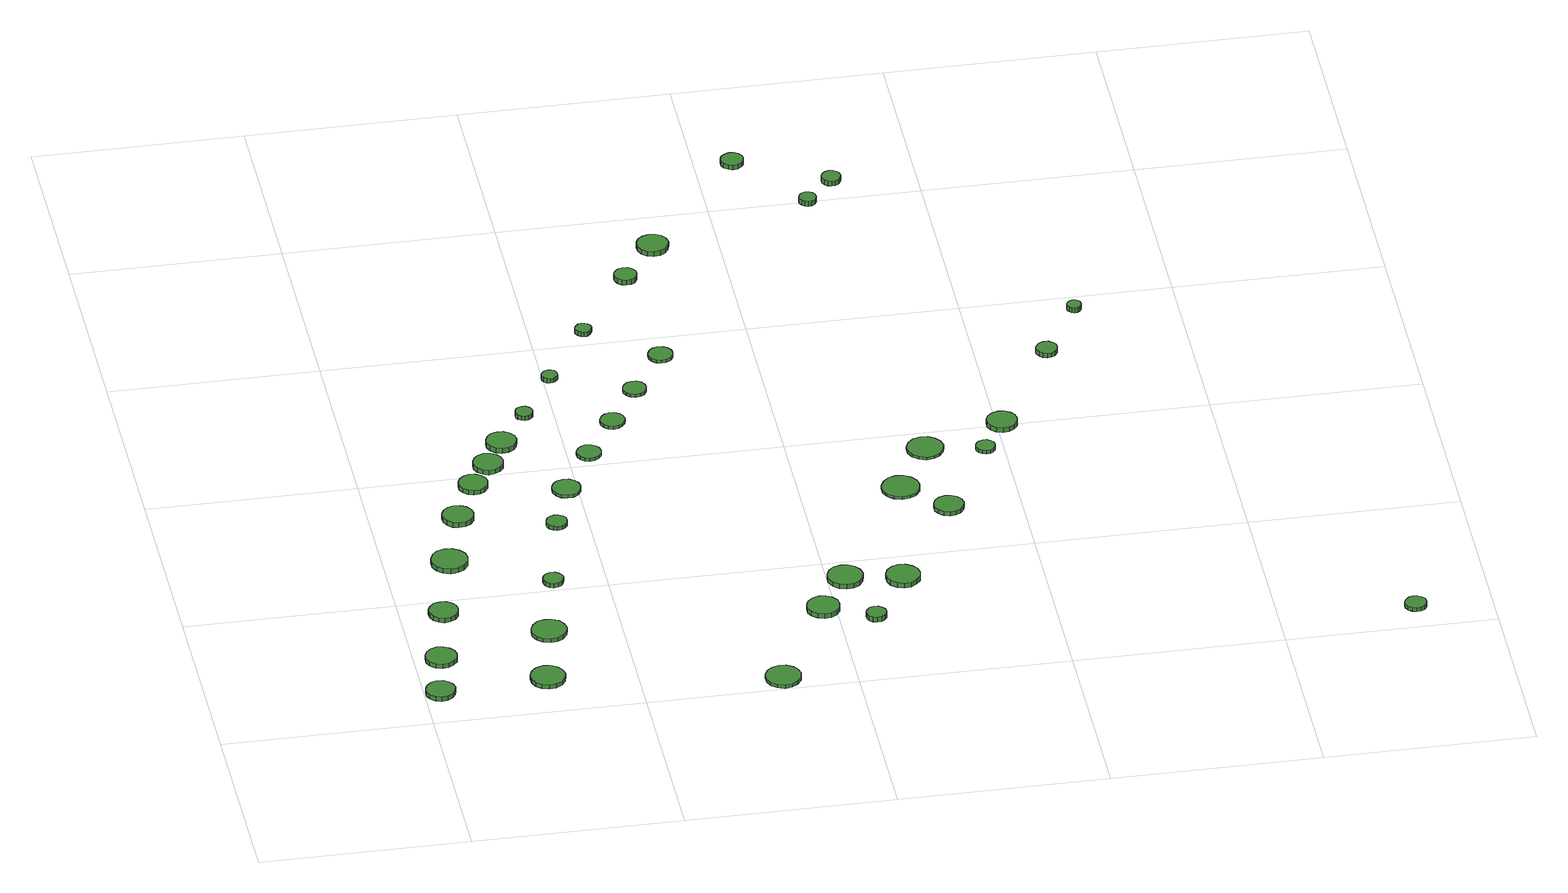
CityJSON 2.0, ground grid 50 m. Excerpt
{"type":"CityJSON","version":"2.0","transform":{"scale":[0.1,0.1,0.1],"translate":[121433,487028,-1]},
"CityObjects":{
"tree1":{"type":"SolitaryVegetationObject","attributes":{"function":"something"},"geometry":[{"type":"MultiSurface","lod":"1","boundaries":[[[0,1,2,3,4,5,6,7,8,9,10,11,12,13,14]],[[15,16,17,18,19,20,21,22,23,24,25,26,27,28,29]],[[0,29,28,1]],[[1,28,27,2]],[[2,27,26,3]],[[3,26,25,4]],[[4,25,24,5]],[[5,24,23,6]],[[6,23,22,7]],[[7,22,21,8]],[[8,21,20,9]],[[9,20,19,10]],[[10,19,18,11]],[[11,18,17,12]],[[12,17,16,13]],[[13,16,15,14]],[[14,15,29,0]]]}]},
"tree2":{"type":"SolitaryVegetationObject","attributes":{"function":"something"},"geometry":[{"type":"MultiSurface","lod":"1","boundaries":[[[30,31,32,33,34,35,36,37,38,39,40,41,42,43,44]],[[45,46,47,48,49,50,51,52,53,54,55,56,57,58,59]],[[30,59,58,31]],[[31,58,57,32]],[[32,57,56,33]],[[33,56,55,34]],[[34,55,54,35]],[[35,54,53,36]],[[36,53,52,37]],[[37,52,51,38]],[[38,51,50,39]],[[39,50,49,40]],[[40,49,48,41]],[[41,48,47,42]],[[42,47,46,43]],[[43,46,45,44]],[[44,45,59,30]]]}]},
"tree3":{"type":"SolitaryVegetationObject","attributes":{"function":"something"},"geometry":[{"type":"MultiSurface","lod":"1","boundaries":[[[60,61,62,63,64,65,66,67,68,69,70,71,72,73,74]],[[75,76,77,78,79,80,81,82,83,84,85,86,87,88,89]],[[60,89,88,61]],[[61,88,87,62]],[[62,87,86,63]],[[63,86,85,64]],[[64,85,84,65]],[[65,84,83,66]],[[66,83,82,67]],[[67,82,81,68]],[[68,81,80,69]],[[69,80,79,70]],[[70,79,78,71]],[[71,78,77,72]],[[72,77,76,73]],[[73,76,75,74]],[[74,75,89,60]]]}]},
"tree4":{"type":"SolitaryVegetationObject","attributes":{"function":"something"},"geometry":[{"type":"MultiSurface","lod":"1","boundaries":[[[90,91,92,93,94,95,96,97,98,99,100,101,102,103,104]],[[105,106,107,108,109,110,111,112,113,114,115,116,117,118,119]],[[90,119,118,91]],[[91,118,117,92]],[[92,117,116,93]],[[93,116,115,94]],[[94,115,114,95]],[[95,114,113,96]],[[96,113,112,97]],[[97,112,111,98]],[[98,111,110,99]],[[99,110,109,100]],[[100,109,108,101]],[[101,108,107,102]],[[102,107,106,103]],[[103,106,105,104]],[[104,105,119,90]]]}]},
"tree5":{"type":"SolitaryVegetationObject","attributes":{"function":"something"},"geometry":[{"type":"MultiSurface","lod":"1","boundaries":[[[120,121,122,123,124,125,126,127,128,129,130,131,132,133,134]],[[135,136,137,138,139,140,141,142,143,144,145,146,147,148,149]],[[120,149,148,121]],[[121,148,147,122]],[[122,147,146,123]],[[123,146,145,124]],[[124,145,144,125]],[[125,144,143,126]],[[126,143,142,127]],[[127,142,141,128]],[[128,141,140,129]],[[129,140,139,130]],[[130,139,138,131]],[[131,138,137,132]],[[132,137,136,133]],[[133,136,135,134]],[[134,135,149,120]]]}]},
"tree6":{"type":"SolitaryVegetationObject","attributes":{"function":"something"},"geometry":[{"type":"MultiSurface","lod":"1","boundaries":[[[150,151,152,153,154,155,156,157,158,159,160,161,162,163,164]],[[165,166,167,168,169,170,171,172,173,174,175,176,177,178,179]],[[150,179,178,151]],[[151,178,177,152]],[[152,177,176,153]],[[153,176,175,154]],[[154,175,174,155]],[[155,174,173,156]],[[156,173,172,157]],[[157,172,171,158]],[[158,171,170,159]],[[159,170,169,160]],[[160,169,168,161]],[[161,168,167,162]],[[162,167,166,163]],[[163,166,165,164]],[[164,165,179,150]]]}]},
"tree7":{"type":"SolitaryVegetationObject","attributes":{"function":"something"},"geometry":[{"type":"MultiSurface","lod":"1","boundaries":[[[180,181,182,183,184,185,186,187,188,189,190,191,192,193,194]],[[195,196,197,198,199,200,201,202,203,204,205,206,207,208,209]],[[180,209,208,181]],[[181,208,207,182]],[[182,207,206,183]],[[183,206,205,184]],[[184,205,204,185]],[[185,204,203,186]],[[186,203,202,187]],[[187,202,201,188]],[[188,201,200,189]],[[189,200,199,190]],[[190,199,198,191]],[[191,198,197,192]],[[192,197,196,193]],[[193,196,195,194]],[[194,195,209,180]]]}]},
"tree8":{"type":"SolitaryVegetationObject","attributes":{"function":"something"},"geometry":[{"type":"MultiSurface","lod":"1","boundaries":[[[210,211,212,213,214,215,216,217,218,219,220,221,222,223,224]],[[225,226,227,228,229,230,231,232,233,234,235,236,237,238,239]],[[210,239,238,211]],[[211,238,237,212]],[[212,237,236,213]],[[213,236,235,214]],[[214,235,234,215]],[[215,234,233,216]],[[216,233,232,217]],[[217,232,231,218]],[[218,231,230,219]],[[219,230,229,220]],[[220,229,228,221]],[[221,228,227,222]],[[222,227,226,223]],[[223,226,225,224]],[[224,225,239,210]]]}]},
"tree9":{"type":"SolitaryVegetationObject","attributes":{"function":"something"},"geometry":[{"type":"MultiSurface","lod":"1","boundaries":[[[240,241,242,243,244,245,246,247,248,249,250,251,252,253,254]],[[255,256,257,258,259,260,261,262,263,264,265,266,267,268,269]],[[240,269,268,241]],[[241,268,267,242]],[[242,267,266,243]],[[243,266,265,244]],[[244,265,264,245]],[[245,264,263,246]],[[246,263,262,247]],[[247,262,261,248]],[[248,261,260,249]],[[249,260,259,250]],[[250,259,258,251]],[[251,258,257,252]],[[252,257,256,253]],[[253,256,255,254]],[[254,255,269,240]]]}]},
"tree10":{"type":"SolitaryVegetationObject","attributes":{"function":"something"},"geometry":[{"type":"MultiSurface","lod":"1","boundaries":[[[270,271,272,273,274,275,276,277,278,279,280,281,282,283,284]],[[285,286,287,288,289,290,291,292,293,294,295,296,297,298,299]],[[270,299,298,271]],[[271,298,297,272]],[[272,297,296,273]],[[273,296,295,274]],[[274,295,294,275]],[[275,294,293,276]],[[276,293,292,277]],[[277,292,291,278]],[[278,291,290,279]],[[279,290,289,280]],[[280,289,288,281]],[[281,288,287,282]],[[282,287,286,283]],[[283,286,285,284]],[[284,285,299,270]]]}]},
"tree11":{"type":"SolitaryVegetationObject","attributes":{"function":"something"},"geometry":[{"type":"MultiSurface","lod":"1","boundaries":[[[300,301,302,303,304,305,306,307,308,309,310,311,312,313,314]],[[315,316,317,318,319,320,321,322,323,324,325,326,327,328,329]],[[300,329,328,301]],[[301,328,327,302]],[[302,327,326,303]],[[303,326,325,304]],[[304,325,324,305]],[[305,324,323,306]],[[306,323,322,307]],[[307,322,321,308]],[[308,321,320,309]],[[309,320,319,310]],[[310,319,318,311]],[[311,318,317,312]],[[312,317,316,313]],[[313,316,315,314]],[[314,315,329,300]]]}]},
"tree12":{"type":"SolitaryVegetationObject","attributes":{"function":"something"},"geometry":[{"type":"MultiSurface","lod":"1","boundaries":[[[330,331,332,333,334,335,336,337,338,339,340,341,342,343,344]],[[345,346,347,348,349,350,351,352,353,354,355,356,357,358,359]],[[330,359,358,331]],[[331,358,357,332]],[[332,357,356,333]],[[333,356,355,334]],[[334,355,354,335]],[[335,354,353,336]],[[336,353,352,337]],[[337,352,351,338]],[[338,351,350,339]],[[339,350,349,340]],[[340,349,348,341]],[[341,348,347,342]],[[342,347,346,343]],[[343,346,345,344]],[[344,345,359,330]]]}]},
"tree13":{"type":"SolitaryVegetationObject","attributes":{"function":"something"},"geometry":[{"type":"MultiSurface","lod":"1","boundaries":[[[360,361,362,363,364,365,366,367,368,369,370,371,372,373,374]],[[375,376,377,378,379,380,381,382,383,384,385,386,387,388,389]],[[360,389,388,361]],[[361,388,387,362]],[[362,387,386,363]],[[363,386,385,364]],[[364,385,384,365]],[[365,384,383,366]],[[366,383,382,367]],[[367,382,381,368]],[[368,381,380,369]],[[369,380,379,370]],[[370,379,378,371]],[[371,378,377,372]],[[372,377,376,373]],[[373,376,375,374]],[[374,375,389,360]]]}]},
"tree14":{"type":"SolitaryVegetationObject","attributes":{"function":"something"},"geometry":[{"type":"MultiSurface","lod":"1","boundaries":[[[390,391,392,393,394,395,396,397,398,399,400,401,402,403,404]],[[405,406,407,408,409,410,411,412,413,414,415,416,417,418,419]],[[390,419,418,391]],[[391,418,417,392]],[[392,417,416,393]],[[393,416,415,394]],[[394,415,414,395]],[[395,414,413,396]],[[396,413,412,397]],[[397,412,411,398]],[[398,411,410,399]],[[399,410,409,400]],[[400,409,408,401]],[[401,408,407,402]],[[402,407,406,403]],[[403,406,405,404]],[[404,405,419,390]]]}]},
"tree15":{"type":"SolitaryVegetationObject","attributes":{"function":"something"},"geometry":[{"type":"MultiSurface","lod":"1","boundaries":[[[420,421,422,423,424,425,426,427,428,429,430,431,432,433,434]],[[435,436,437,438,439,440,441,442,443,444,445,446,447,448,449]],[[420,449,448,421]],[[421,448,447,422]],[[422,447,446,423]],[[423,446,445,424]],[[424,445,444,425]],[[425,444,443,426]],[[426,443,442,427]],[[427,442,441,428]],[[428,441,440,429]],[[429,440,439,430]],[[430,439,438,431]],[[431,438,437,432]],[[432,437,436,433]],[[433,436,435,434]],[[434,435,449,420]]]}]},
"tree16":{"type":"SolitaryVegetationObject","attributes":{"function":"something"},"geometry":[{"type":"MultiSurface","lod":"1","boundaries":[[[450,451,452,453,454,455,456,457,458,459,460,461,462,463,464]],[[465,466,467,468,469,470,471,472,473,474,475,476,477,478,479]],[[450,479,478,451]],[[451,478,477,452]],[[452,477,476,453]],[[453,476,475,454]],[[454,475,474,455]],[[455,474,473,456]],[[456,473,472,457]],[[457,472,471,458]],[[458,471,470,459]],[[459,470,469,460]],[[460,469,468,461]],[[461,468,467,462]],[[462,467,466,463]],[[463,466,465,464]],[[464,465,479,450]]]}]},
"tree17":{"type":"SolitaryVegetationObject","attributes":{"function":"something"},"geometry":[{"type":"MultiSurface","lod":"1","boundaries":[[[480,481,482,483,484,485,486,487,488,489,490,491,492,493,494]],[[495,496,497,498,499,500,501,502,503,504,505,506,507,508,509]],[[480,509,508,481]],[[481,508,507,482]],[[482,507,506,483]],[[483,506,505,484]],[[484,505,504,485]],[[485,504,503,486]],[[486,503,502,487]],[[487,502,501,488]],[[488,501,500,489]],[[489,500,499,490]],[[490,499,498,491]],[[491,498,497,492]],[[492,497,496,493]],[[493,496,495,494]],[[494,495,509,480]]]}]},
"tree18":{"type":"SolitaryVegetationObject","attributes":{"function":"something"},"geometry":[{"type":"MultiSurface","lod":"1","boundaries":[[[510,511,512,513,514,515,516,517,518,519,520,521,522,523,524]],[[525,526,527,528,529,530,531,532,533,534,535,536,537,538,539]],[[510,539,538,511]],[[511,538,537,512]],[[512,537,536,513]],[[513,536,535,514]],[[514,535,534,515]],[[515,534,533,516]],[[516,533,532,517]],[[517,532,531,518]],[[518,531,530,519]],[[519,530,529,520]],[[520,529,528,521]],[[521,528,527,522]],[[522,527,526,523]],[[523,526,525,524]],[[524,525,539,510]]]}]},
"tree19":{"type":"SolitaryVegetationObject","attributes":{"function":"something"},"geometry":[{"type":"MultiSurface","lod":"1","boundaries":[[[540,541,542,543,544,545,546,547,548,549,550,551,552,553,554]],[[555,556,557,558,559,560,561,562,563,564,565,566,567,568,569]],[[540,569,568,541]],[[541,568,567,542]],[[542,567,566,543]],[[543,566,565,544]],[[544,565,564,545]],[[545,564,563,546]],[[546,563,562,547]],[[547,562,561,548]],[[548,561,560,549]],[[549,560,559,550]],[[550,559,558,551]],[[551,558,557,552]],[[552,557,556,553]],[[553,556,555,554]],[[554,555,569,540]]]}]},
"tree20":{"type":"SolitaryVegetationObject","attributes":{"function":"something"},"geometry":[{"type":"MultiSurface","lod":"1","boundaries":[[[570,571,572,573,574,575,576,577,578,579,580,581,582,583,584]],[[585,586,587,588,589,590,591,592,593,594,595,596,597,598,599]],[[570,599,598,571]],[[571,598,597,572]],[[572,597,596,573]],[[573,596,595,574]],[[574,595,594,575]],[[575,594,593,576]],[[576,593,592,577]],[[577,592,591,578]],[[578,591,590,579]],[[579,590,589,580]],[[580,589,588,581]],[[581,588,587,582]],[[582,587,586,583]],[[583,586,585,584]],[[584,585,599,570]]]}]},
"tree21":{"type":"SolitaryVegetationObject","attributes":{"function":"something"},"geometry":[{"type":"MultiSurface","lod":"1","boundaries":[[[600,601,602,603,604,605,606,607,608,609,610,611,612,613,614]],[[615,616,617,618,619,620,621,622,623,624,625,626,627,628,629]],[[600,629,628,601]],[[601,628,627,602]],[[602,627,626,603]],[[603,626,625,604]],[[604,625,624,605]],[[605,624,623,606]],[[606,623,622,607]],[[607,622,621,608]],[[608,621,620,609]],[[609,620,619,610]],[[610,619,618,611]],[[611,618,617,612]],[[612,617,616,613]],[[613,616,615,614]],[[614,615,629,600]]]}]},
"tree22":{"type":"SolitaryVegetationObject","attributes":{"function":"something"},"geometry":[{"type":"MultiSurface","lod":"1","boundaries":[[[630,631,632,633,634,635,636,637,638,639,640,641,642,643,644]],[[645,646,647,648,649,650,651,652,653,654,655,656,657,658,659]],[[630,659,658,631]],[[631,658,657,632]],[[632,657,656,633]],[[633,656,655,634]],[[634,655,654,635]],[[635,654,653,636]],[[636,653,652,637]],[[637,652,651,638]],[[638,651,650,639]],[[639,650,649,640]],[[640,649,648,641]],[[641,648,647,642]],[[642,647,646,643]],[[643,646,645,644]],[[644,645,659,630]]]}]},
"tree23":{"type":"SolitaryVegetationObject","attributes":{"function":"something"},"geometry":[{"type":"MultiSurface","lod":"1","boundaries":[[[660,661,662,663,664,665,666,667,668,669,670,671,672,673,674]],[[675,676,677,678,679,680,681,682,683,684,685,686,687,688,689]],[[660,689,688,661]],[[661,688,687,662]],[[662,687,686,663]],[[663,686,685,664]],[[664,685,684,665]],[[665,684,683,666]],[[666,683,682,667]],[[667,682,681,668]],[[668,681,680,669]],[[669,680,679,670]],[[670,679,678,671]],[[671,678,677,672]],[[672,677,676,673]],[[673,676,675,674]],[[674,675,689,660]]]}]},
"tree24":{"type":"SolitaryVegetationObject","attributes":{"function":"something"},"geometry":[{"type":"MultiSurface","lod":"1","boundaries":[[[690,691,692,693,694,695,696,697,698,699,700,701,702,703,704]],[[705,706,707,708,709,710,711,712,713,714,715,716,717,718,719]],[[690,719,718,691]],[[691,718,717,692]],[[692,717,716,693]],[[693,716,715,694]],[[694,715,714,695]],[[695,714,713,696]],[[696,713,712,697]],[[697,712,711,698]],[[698,711,710,699]],[[699,710,709,700]],[[700,709,708,701]],[[701,708,707,702]],[[702,707,706,703]],[[703,706,705,704]],[[704,705,719,690]]]}]},
"tree25":{"type":"SolitaryVegetationObject","attributes":{"function":"something"},"geometry":[{"type":"MultiSurface","lod":"1","boundaries":[[[720,721,722,723,724,725,726,727,728,729,730,731,732,733,734]],[[735,736,737,738,739,740,741,742,743,744,745,746,747,748,749]],[[720,749,748,721]],[[721,748,747,722]],[[722,747,746,723]],[[723,746,745,724]],[[724,745,744,725]],[[725,744,743,726]],[[726,743,742,727]],[[727,742,741,728]],[[728,741,740,729]],[[729,740,739,730]],[[730,739,738,731]],[[731,738,737,732]],[[732,737,736,733]],[[733,736,735,734]],[[734,735,749,720]]]}]},
"tree26":{"type":"SolitaryVegetationObject","attributes":{"function":"something"},"geometry":[{"type":"MultiSurface","lod":"1","boundaries":[[[750,751,752,753,754,755,756,757,758,759,760,761,762,763,764]],[[765,766,767,768,769,770,771,772,773,774,775,776,777,778,779]],[[750,779,778,751]],[[751,778,777,752]],[[752,777,776,753]],[[753,776,775,754]],[[754,775,774,755]],[[755,774,773,756]],[[756,773,772,757]],[[757,772,771,758]],[[758,771,770,759]],[[759,770,769,760]],[[760,769,768,761]],[[761,768,767,762]],[[762,767,766,763]],[[763,766,765,764]],[[764,765,779,750]]]}]},
"tree27":{"type":"SolitaryVegetationObject","attributes":{"function":"something"},"geometry":[{"type":"MultiSurface","lod":"1","boundaries":[[[780,781,782,783,784,785,786,787,788,789,790,791,792,793,794]],[[795,796,797,798,799,800,801,802,803,804,805,806,807,808,809]],[[780,809,808,781]],[[781,808,807,782]],[[782,807,806,783]],[[783,806,805,784]],[[784,805,804,785]],[[785,804,803,786]],[[786,803,802,787]],[[787,802,801,788]],[[788,801,800,789]],[[789,800,799,790]],[[790,799,798,791]],[[791,798,797,792]],[[792,797,796,793]],[[793,796,795,794]],[[794,795,809,780]]]}]},
"tree28":{"type":"SolitaryVegetationObject","attributes":{"function":"something"},"geometry":[{"type":"MultiSurface","lod":"1","boundaries":[[[810,811,812,813,814,815,816,817,818,819,820,821,822,823,824]],[[825,826,827,828,829,830,831,832,833,834,835,836,837,838,839]],[[810,839,838,811]],[[811,838,837,812]],[[812,837,836,813]],[[813,836,835,814]],[[814,835,834,815]],[[815,834,833,816]],[[816,833,832,817]],[[817,832,831,818]],[[818,831,830,819]],[[819,830,829,820]],[[820,829,828,821]],[[821,828,827,822]],[[822,827,826,823]],[[823,826,825,824]],[[824,825,839,810]]]}]},
"tree29":{"type":"SolitaryVegetationObject","attributes":{"function":"something"},"geometry":[{"type":"MultiSurface","lod":"1","boundaries":[[[840,841,842,843,844,845,846,847,848,849,850,851,852,853,854]],[[855,856,857,858,859,860,861,862,863,864,865,866,867,868,869]],[[840,869,868,841]],[[841,868,867,842]],[[842,867,866,843]],[[843,866,865,844]],[[844,865,864,845]],[[845,864,863,846]],[[846,863,862,847]],[[847,862,861,848]],[[848,861,860,849]],[[849,860,859,850]],[[850,859,858,851]],[[851,858,857,852]],[[852,857,856,853]],[[853,856,855,854]],[[854,855,869,840]]]}]},
"tree30":{"type":"SolitaryVegetationObject","attributes":{"function":"something"},"geometry":[{"type":"MultiSurface","lod":"1","boundaries":[[[870,871,872,873,874,875,876,877,878,879,880,881,882,883,884]],[[885,886,887,888,889,890,891,892,893,894,895,896,897,898,899]],[[870,899,898,871]],[[871,898,897,872]],[[872,897,896,873]],[[873,896,895,874]],[[874,895,894,875]],[[875,894,893,876]],[[876,893,892,877]],[[877,892,891,878]],[[878,891,890,879]],[[879,890,889,880]],[[880,889,888,881]],[[881,888,887,882]],[[882,887,886,883]],[[883,886,885,884]],[[884,885,899,870]]]}]},
"tree31":{"type":"SolitaryVegetationObject","attributes":{"function":"something"},"geometry":[{"type":"MultiSurface","lod":"1","boundaries":[[[900,901,902,903,904,905,906,907,908,909,910,911,912,913,914]],[[915,916,917,918,919,920,921,922,923,924,925,926,927,928,929]],[[900,929,928,901]],[[901,928,927,902]],[[902,927,926,903]],[[903,926,925,904]],[[904,925,924,905]],[[905,924,923,906]],[[906,923,922,907]],[[907,922,921,908]],[[908,921,920,909]],[[909,920,919,910]],[[910,919,918,911]],[[911,918,917,912]],[[912,917,916,913]],[[913,916,915,914]],[[914,915,929,900]]]}]},
"tree32":{"type":"SolitaryVegetationObject","attributes":{"function":"something"},"geometry":[{"type":"MultiSurface","lod":"1","boundaries":[[[930,931,932,933,934,935,936,937,938,939,940,941,942,943,944]],[[945,946,947,948,949,950,951,952,953,954,955,956,957,958,959]],[[930,959,958,931]],[[931,958,957,932]],[[932,957,956,933]],[[933,956,955,934]],[[934,955,954,935]],[[935,954,953,936]],[[936,953,952,937]],[[937,952,951,938]],[[938,951,950,939]],[[939,950,949,940]],[[940,949,948,941]],[[941,948,947,942]],[[942,947,946,943]],[[943,946,945,944]],[[944,945,959,930]]]}]},
"tree33":{"type":"SolitaryVegetationObject","attributes":{"function":"something"},"geometry":[{"type":"MultiSurface","lod":"1","boundaries":[[[960,961,962,963,964,965,966,967,968,969,970,971,972,973,974]],[[975,976,977,978,979,980,981,982,983,984,985,986,987,988,989]],[[960,989,988,961]],[[961,988,987,962]],[[962,987,986,963]],[[963,986,985,964]],[[964,985,984,965]],[[965,984,983,966]],[[966,983,982,967]],[[967,982,981,968]],[[968,981,980,969]],[[969,980,979,970]],[[970,979,978,971]],[[971,978,977,972]],[[972,977,976,973]],[[973,976,975,974]],[[974,975,989,960]]]}]},
"tree34":{"type":"SolitaryVegetationObject","attributes":{"function":"something"},"geometry":[{"type":"MultiSurface","lod":"1","boundaries":[[[990,991,992,993,994,995,996,997,998,999,1000,1001,1002,1003,1004]],[[1005,1006,1007,1008,1009,1010,1011,1012,1013,1014,1015,1016,1017,1018,1019]],[[990,1019,1018,991]],[[991,1018,1017,992]],[[992,1017,1016,993]],[[993,1016,1015,994]],[[994,1015,1014,995]],[[995,1014,1013,996]],[[996,1013,1012,997]],[[997,1012,1011,998]],[[998,1011,1010,999]],[[999,1010,1009,1000]],[[1000,1009,1008,1001]],[[1001,1008,1007,1002]],[[1002,1007,1006,1003]],[[1003,1006,1005,1004]],[[1004,1005,1019,990]]]}]},
"tree35":{"type":"SolitaryVegetationObject","attributes":{"function":"something"},"geometry":[{"type":"MultiSurface","lod":"1","boundaries":[[[1020,1021,1022,1023,1024,1025,1026,1027,1028,1029,1030,1031,1032,1033,1034]],[[1035,1036,1037,1038,1039,1040,1041,1042,1043,1044,1045,1046,1047,1048,1049]],[[1020,1049,1048,1021]],[[1021,1048,1047,1022]],[[1022,1047,1046,1023]],[[1023,1046,1045,1024]],[[1024,1045,1044,1025]],[[1025,1044,1043,1026]],[[1026,1043,1042,1027]],[[1027,1042,1041,1028]],[[1028,1041,1040,1029]],[[1029,1040,1039,1030]],[[1030,1039,1038,1031]],[[1031,1038,1037,1032]],[[1032,1037,1036,1033]],[[1033,1036,1035,1034]],[[1034,1035,1049,1020]]]}]},
"tree36":{"type":"SolitaryVegetationObject","attributes":{"function":"something"},"geometry":[{"type":"MultiSurface","lod":"1","boundaries":[[[1050,1051,1052,1053,1054,1055,1056,1057,1058,1059,1060,1061,1062,1063,1064]],[[1065,1066,1067,1068,1069,1070,1071,1072,1073,1074,1075,1076,1077,1078,1079]],[[1050,1079,1078,1051]],[[1051,1078,1077,1052]],[[1052,1077,1076,1053]],[[1053,1076,1075,1054]],[[1054,1075,1074,1055]],[[1055,1074,1073,1056]],[[1056,1073,1072,1057]],[[1057,1072,1071,1058]],[[1058,1071,1070,1059]],[[1059,1070,1069,1060]],[[1060,1069,1068,1061]],[[1061,1068,1067,1062]],[[1062,1067,1066,1063]],[[1063,1066,1065,1064]],[[1064,1065,1079,1050]]]}]},
"tree37":{"type":"SolitaryVegetationObject","attributes":{"function":"something"},"geometry":[{"type":"MultiSurface","lod":"1","boundaries":[[[1080,1081,1082,1083,1084,1085,1086,1087,1088,1089,1090,1091,1092,1093,1094]],[[1095,1096,1097,1098,1099,1100,1101,1102,1103,1104,1105,1106,1107,1108,1109]],[[1080,1109,1108,1081]],[[1081,1108,1107,1082]],[[1082,1107,1106,1083]],[[1083,1106,1105,1084]],[[1084,1105,1104,1085]],[[1085,1104,1103,1086]],[[1086,1103,1102,1087]],[[1087,1102,1101,1088]],[[1088,1101,1100,1089]],[[1089,1100,1099,1090]],[[1090,1099,1098,1091]],[[1091,1098,1097,1092]],[[1092,1097,1096,1093]],[[1093,1096,1095,1094]],[[1094,1095,1109,1080]]]}]},
"tree38":{"type":"SolitaryVegetationObject","attributes":{"function":"something"},"geometry":[{"type":"MultiSurface","lod":"1","boundaries":[[[1110,1111,1112,1113,1114,1115,1116,1117,1118,1119,1120,1121,1122,1123,1124]],[[1125,1126,1127,1128,1129,1130,1131,1132,1133,1134,1135,1136,1137,1138,1139]],[[1110,1139,1138,1111]],[[1111,1138,1137,1112]],[[1112,1137,1136,1113]],[[1113,1136,1135,1114]],[[1114,1135,1134,1115]],[[1115,1134,1133,1116]],[[1116,1133,1132,1117]],[[1117,1132,1131,1118]],[[1118,1131,1130,1119]],[[1119,1130,1129,1120]],[[1120,1129,1128,1121]],[[1121,1128,1127,1122]],[[1122,1127,1126,1123]],[[1123,1126,1125,1124]],[[1124,1125,1139,1110]]]}]}
},
"vertices":[
[73,124,18],[70,138,18],[61,149,18],[49,157,18],[34,158,18],[21,154,18],[10,144,18],[4,131,18],[4,116,18],[10,103,18],[21,94,18],[34,89,18],[49,91,18],[61,98,18],[70,110,18],[70,110,6],[61,98,6],[49,91,6],[34,89,6],[21,94,6],[10,103,6],[4,116,6],[4,131,6],[10,144,6],[21,154,6],[34,158,6],[49,157,6],[61,149,6],[70,138,6],[73,124,6],
[101,262,17],[98,277,17],[88,289,17],[75,297,17],[60,299,17],[45,294,17],[33,283,17],[27,269,17],[27,254,17],[33,240,17],[45,229,17],[60,224,17],[75,226,17],[88,234,17],[98,246,17],[98,246,6],[88,234,6],[75,226,6],[60,224,6],[45,229,6],[33,240,6],[27,254,6],[27,269,6],[33,283,6],[45,294,6],[60,299,6],[75,297,6],[88,289,6],[98,277,6],[101,262,6],
[137,447,18],[134,461,18],[126,473,18],[113,481,18],[99,482,18],[85,478,18],[74,468,18],[68,454,18],[68,440,18],[74,426,18],[85,417,18],[99,412,18],[113,414,18],[126,421,18],[134,433,18],[134,433,6],[126,421,6],[113,414,6],[99,412,6],[85,417,6],[74,426,6],[68,440,6],[68,454,6],[74,468,6],[85,478,6],[99,482,6],[113,481,6],[126,473,6],[134,461,6],[137,447,6],
[334,138,17],[330,154,17],[320,168,17],[305,177,17],[288,179,17],[271,174,17],[259,162,17],[252,146,17],[252,129,17],[259,113,17],[271,102,17],[288,96,17],[305,98,17],[320,107,17],[330,121,17],[330,121,6],[320,107,6],[305,98,6],[288,96,6],[271,102,6],[259,113,6],[252,129,6],[252,146,6],[259,162,6],[271,174,6],[288,179,6],[305,177,6],[320,168,6],[330,154,6],[334,138,6],
[195,648,23],[192,666,23],[181,680,23],[165,689,23],[147,691,23],[130,686,23],[117,674,23],[110,657,23],[110,639,23],[117,623,23],[130,611,23],[147,605,23],[165,607,23],[181,616,23],[192,630,23],[192,630,10],[181,616,10],[165,607,10],[147,605,10],[130,611,10],[117,623,10],[110,639,10],[110,657,10],[117,674,10],[130,686,10],[147,691,10],[165,689,10],[181,680,10],[192,666,10],[195,648,10],
[371,329,16],[367,346,16],[357,360,16],[342,368,16],[325,370,16],[308,365,16],[295,353,16],[288,337,16],[288,320,16],[295,304,16],[308,293,16],[325,287,16],[342,289,16],[357,298,16],[367,312,16],[367,312,6],[357,298,6],[342,289,6],[325,287,6],[308,293,6],[295,304,6],[288,320,6],[288,337,6],[295,353,6],[308,365,6],[325,370,6],[342,368,6],[357,360,6],[367,346,6],[371,329,6],
[241,830,22],[238,845,22],[229,858,22],[216,865,22],[200,867,22],[186,862,22],[174,852,22],[168,838,22],[168,823,22],[174,809,22],[186,798,22],[200,794,22],[216,795,22],[229,803,22],[238,815,22],[238,815,9],[229,803,9],[216,795,9],[200,794,9],[186,798,9],[174,809,9],[168,823,9],[168,838,9],[174,852,9],[186,862,9],[200,867,9],[216,865,9],[229,858,9],[238,845,9],[241,830,9],
[400,536,17],[398,546,17],[392,554,17],[383,560,17],[373,561,17],[364,557,17],[356,551,17],[352,541,17],[352,531,17],[356,522,17],[364,515,17],[373,512,17],[383,513,17],[392,518,17],[398,527,17],[398,527,6],[392,518,6],[383,513,6],[373,512,6],[364,515,6],[356,522,6],[352,531,6],[352,541,6],[356,551,6],[364,557,6],[373,561,6],[383,560,6],[392,554,6],[398,546,6],[400,536,6],
[298,961,18],[295,975,18],[286,987,18],[274,994,18],[259,996,18],[246,991,18],[235,982,18],[229,968,18],[229,954,18],[235,941,18],[246,931,18],[259,927,18],[274,928,18],[286,935,18],[295,947,18],[295,947,6],[286,935,6],[274,928,6],[259,927,6],[246,931,6],[235,941,6],[229,954,6],[229,968,6],[235,982,6],[246,991,6],[259,996,6],[274,994,6],[286,987,6],[295,975,6],[298,961,6],
[348,1040,18],[345,1054,18],[336,1067,18],[323,1074,18],[308,1076,18],[294,1071,18],[283,1061,18],[277,1047,18],[277,1032,18],[283,1019,18],[294,1009,18],[308,1004,18],[323,1006,18],[336,1013,18],[345,1025,18],[345,1025,6],[336,1013,6],[323,1006,6],[308,1004,6],[294,1009,6],[283,1019,6],[277,1032,6],[277,1047,6],[283,1061,6],[294,1071,6],[308,1076,6],[323,1074,6],[336,1067,6],[345,1054,6],[348,1040,6],
[451,772,16],[449,782,16],[443,790,16],[434,796,16],[423,797,16],[414,793,16],[406,787,16],[402,777,16],[402,767,16],[406,757,16],[414,751,16],[423,747,16],[434,748,16],[443,754,16],[449,762,16],[449,762,6],[443,754,6],[434,748,6],[423,747,6],[414,751,6],[406,757,6],[402,767,6],[402,777,6],[406,787,6],[414,793,6],[423,797,6],[434,796,6],[443,790,6],[449,782,6],[451,772,6],
[394,1123,19],[391,1137,19],[382,1149,19],[369,1157,19],[354,1158,19],[340,1154,19],[329,1144,19],[323,1130,19],[323,1116,19],[329,1102,19],[340,1092,19],[354,1087,19],[369,1089,19],[382,1096,19],[391,1108,19],[391,1108,6],[382,1096,6],[369,1089,6],[354,1087,6],[340,1092,6],[329,1102,6],[323,1116,6],[323,1130,6],[329,1144,6],[340,1154,6],[354,1158,6],[369,1157,6],[382,1149,6],[391,1137,6],[394,1123,6],
[507,910,14],[504,923,14],[496,935,14],[484,942,14],[470,943,14],[456,939,14],[446,930,14],[440,917,14],[440,903,14],[446,890,14],[456,880,14],[470,876,14],[484,877,14],[496,884,14],[504,896,14],[504,896,6],[496,884,6],[484,877,6],[470,876,6],[456,880,6],[446,890,6],[440,903,6],[440,917,6],[446,930,6],[456,939,6],[470,943,6],[484,942,6],[496,935,6],[504,923,6],[507,910,6],
[452,1234,18],[450,1242,18],[445,1249,18],[438,1254,18],[429,1254,18],[421,1252,18],[414,1246,18],[411,1238,18],[411,1229,18],[414,1221,18],[421,1216,18],[429,1213,18],[438,1214,18],[445,1218,18],[450,1225,18],[450,1225,6],[445,1218,6],[438,1214,6],[429,1213,6],[421,1216,6],[414,1221,6],[411,1229,6],[411,1238,6],[414,1246,6],[421,1252,6],[429,1254,6],[438,1254,6],[445,1249,6],[450,1242,6],[452,1234,6],
[871,46,15],[867,63,15],[857,77,15],[842,86,15],[825,88,15],[808,82,15],[795,71,15],[788,55,15],[788,37,15],[795,21,15],[808,10,15],[825,4,15],[842,6,15],[857,15,15],[867,29,15],[867,29,6],[857,15,6],[842,6,6],[825,4,6],[808,10,6],[795,21,6],[788,37,6],[788,55,6],[795,71,6],[808,82,6],[825,88,6],[842,86,6],[857,77,6],[867,63,6],[871,46,6],
[579,1047,14],[577,1059,14],[570,1068,14],[559,1074,14],[547,1076,14],[536,1072,14],[527,1064,14],[522,1053,14],[522,1041,14],[527,1030,14],[536,1022,14],[547,1019,14],[559,1020,14],[570,1026,14],[577,1035,14],[577,1035,6],[570,1026,6],[559,1020,6],[547,1019,6],[536,1022,6],[527,1030,6],[522,1041,6],[522,1053,6],[527,1064,6],[536,1072,6],[547,1076,6],[559,1074,6],[570,1068,6],[577,1059,6],[579,1047,6],
[535,1376,18],[534,1383,18],[529,1390,18],[522,1394,18],[515,1394,18],[507,1392,18],[501,1387,18],[498,1379,18],[498,1372,18],[501,1364,18],[507,1359,18],[515,1357,18],[522,1358,18],[529,1362,18],[534,1368,18],[534,1368,6],[529,1362,6],[522,1358,6],[515,1357,6],[507,1359,6],[501,1364,6],[498,1372,6],[498,1379,6],[501,1387,6],[507,1392,6],[515,1394,6],[522,1394,6],[529,1390,6],[534,1383,6],[535,1376,6],
[657,1170,14],[654,1182,14],[647,1192,14],[637,1198,14],[624,1199,14],[613,1195,14],[604,1187,14],[599,1176,14],[599,1164,14],[604,1153,14],[613,1145,14],[624,1141,14],[637,1142,14],[647,1148,14],[654,1158,14],[654,1158,6],[647,1148,6],[637,1142,6],[624,1141,6],[613,1145,6],[604,1153,6],[599,1164,6],[599,1176,6],[604,1187,6],[613,1195,6],[624,1199,6],[637,1198,6],[647,1192,6],[654,1182,6],[657,1170,6],
[1007,302,26],[1004,318,26],[994,331,26],[980,339,26],[964,341,26],[949,336,26],[937,325,26],[930,310,26],[930,294,26],[937,279,26],[949,269,26],[964,264,26],[980,265,26],[994,273,26],[1004,286,26],[1004,286,14],[994,273,14],[980,265,14],[964,264,14],[949,269,14],[937,279,14],[930,294,14],[930,310,14],[937,325,14],[949,336,14],[964,341,14],[980,339,14],[994,331,14],[1004,318,14],[1007,302,14],
[729,1292,14],[727,1303,14],[720,1313,14],[710,1319,14],[698,1320,14],[687,1316,14],[679,1308,14],[674,1298,14],[674,1286,14],[679,1276,14],[687,1268,14],[698,1264,14],[710,1265,14],[720,1271,14],[727,1281,14],[727,1281,6],[720,1271,6],[710,1265,6],[698,1264,6],[687,1268,6],[679,1276,6],[674,1286,6],[674,1298,6],[679,1308,6],[687,1316,6],[698,1320,6],[710,1319,6],[720,1313,6],[727,1303,6],[729,1292,6],
[647,1554,18],[645,1562,18],[640,1568,18],[633,1572,18],[625,1573,18],[618,1571,18],[612,1565,18],[608,1558,18],[608,1550,18],[612,1543,18],[618,1537,18],[625,1535,18],[633,1535,18],[640,1539,18],[645,1546,18],[645,1546,6],[640,1539,6],[633,1535,6],[625,1535,6],[618,1537,6],[612,1543,6],[608,1550,6],[608,1558,6],[612,1565,6],[618,1571,6],[625,1573,6],[633,1572,6],[640,1568,6],[645,1562,6],[647,1554,6],
[1108,252,26],[1106,262,26],[1100,270,26],[1092,275,26],[1082,276,26],[1072,273,26],[1065,266,26],[1061,257,26],[1061,247,26],[1065,238,26],[1072,232,26],[1082,229,26],[1092,230,26],[1100,235,26],[1106,243,26],[1106,243,13],[1100,235,13],[1092,230,13],[1082,229,13],[1072,232,13],[1065,238,13],[1061,247,13],[1061,257,13],[1065,266,13],[1072,273,13],[1082,276,13],[1092,275,13],[1100,270,13],[1106,262,13],[1108,252,13],
[1084,428,19],[1080,445,19],[1070,459,19],[1055,468,19],[1038,470,19],[1021,465,19],[1008,453,19],[1001,437,19],[1001,420,19],[1008,404,19],[1021,392,19],[1038,387,19],[1055,389,19],[1070,397,19],[1080,411,19],[1080,411,7],[1070,397,7],[1055,389,7],[1038,387,7],[1021,392,7],[1008,404,7],[1001,420,7],[1001,437,7],[1008,453,7],[1021,465,7],[1038,470,7],[1055,468,7],[1070,459,7],[1080,445,7],[1084,428,7],
[814,1423,14],[812,1434,14],[805,1444,14],[794,1450,14],[782,1451,14],[771,1448,14],[762,1440,14],[757,1429,14],[757,1417,14],[762,1406,14],[771,1398,14],[782,1394,14],[794,1395,14],[805,1401,14],[812,1411,14],[812,1411,6],[805,1401,6],[794,1395,6],[782,1394,6],[771,1398,6],[762,1406,6],[757,1417,6],[757,1429,6],[762,1440,6],[771,1448,6],[782,1451,6],[794,1450,6],[805,1444,6],[812,1434,6],[814,1423,6],
[789,1756,20],[787,1767,20],[780,1776,20],[771,1781,20],[759,1782,20],[749,1779,20],[740,1771,20],[736,1761,20],[736,1750,20],[740,1740,20],[749,1732,20],[759,1729,20],[771,1730,20],[780,1735,20],[787,1745,20],[787,1745,7],[780,1735,7],[771,1730,7],[759,1729,7],[749,1732,7],[740,1740,7],[736,1750,7],[736,1761,7],[740,1771,7],[749,1779,7],[759,1782,7],[771,1781,7],[780,1776,7],[787,1767,7],[789,1756,7],
[1214,408,20],[1211,424,20],[1201,437,20],[1186,446,20],[1170,448,20],[1154,442,20],[1141,431,20],[1135,416,20],[1135,399,20],[1141,384,20],[1154,373,20],[1170,367,20],[1186,369,20],[1201,378,20],[1211,391,20],[1211,391,7],[1201,378,7],[1186,369,7],[1170,367,7],[1154,373,7],[1141,384,7],[1135,399,7],[1135,416,7],[1141,431,7],[1154,442,7],[1170,448,7],[1186,446,7],[1201,437,7],[1211,424,7],[1214,408,7],
[883,1865,25],[879,1880,25],[870,1893,25],[857,1900,25],[842,1902,25],[827,1897,25],[815,1887,25],[809,1873,25],[809,1857,25],[815,1843,25],[827,1833,25],[842,1828,25],[857,1830,25],[870,1838,25],[879,1850,25],[879,1850,12],[870,1838,12],[857,1830,12],[842,1828,12],[827,1833,12],[815,1843,12],[809,1857,12],[809,1873,12],[815,1887,12],[827,1897,12],[842,1902,12],[857,1900,12],[870,1893,12],[879,1880,12],[883,1865,12],
[1280,780,13],[1276,798,13],[1265,813,13],[1249,823,13],[1230,825,13],[1212,819,13],[1199,806,13],[1191,789,13],[1191,770,13],[1199,753,13],[1212,741,13],[1230,735,13],[1249,737,13],[1265,746,13],[1276,761,13],[1276,761,6],[1265,746,6],[1249,737,6],[1230,735,6],[1212,741,6],[1199,753,6],[1191,770,6],[1191,789,6],[1199,806,6],[1212,819,6],[1230,825,6],[1249,823,6],[1265,813,6],[1276,798,6],[1280,780,6],
[1366,682,17],[1363,697,17],[1354,709,17],[1341,716,17],[1327,717,17],[1313,713,17],[1302,703,17],[1296,690,17],[1296,675,17],[1302,662,17],[1313,652,17],[1327,647,17],[1341,649,17],[1354,656,17],[1363,668,17],[1363,668,6],[1354,656,6],[1341,649,6],[1327,647,6],[1313,652,6],[1302,662,6],[1296,675,6],[1296,690,6],[1302,703,6],[1313,713,6],[1327,717,6],[1341,716,6],[1354,709,6],[1363,697,6],[1366,682,6],
[1363,932,13],[1359,949,13],[1348,964,13],[1333,973,13],[1315,975,13],[1297,969,13],[1284,957,13],[1277,941,13],[1277,923,13],[1284,906,13],[1297,894,13],[1315,888,13],[1333,890,13],[1348,899,13],[1359,914,13],[1359,914,6],[1348,899,6],[1333,890,6],[1315,888,6],[1297,894,6],[1284,906,6],[1277,923,6],[1277,941,6],[1284,957,6],[1297,969,6],[1315,975,6],[1333,973,6],[1348,964,6],[1359,949,6],[1363,932,6],
[1480,911,16],[1478,920,16],[1472,928,16],[1464,932,16],[1455,933,16],[1446,930,16],[1439,924,16],[1435,915,16],[1435,906,16],[1439,897,16],[1446,891,16],[1455,888,16],[1464,889,16],[1472,894,16],[1478,902,16],[1478,902,6],[1472,894,6],[1464,889,6],[1455,888,6],[1446,891,6],[1439,897,6],[1435,906,6],[1435,915,6],[1439,924,6],[1446,930,6],[1455,933,6],[1464,932,6],[1472,928,6],[1478,920,6],[1480,911,6],
[1116,2185,21],[1114,2196,21],[1107,2205,21],[1098,2211,21],[1086,2212,21],[1076,2208,21],[1067,2201,21],[1063,2191,21],[1063,2179,21],[1067,2169,21],[1076,2162,21],[1086,2158,21],[1098,2159,21],[1107,2165,21],[1114,2174,21],[1114,2174,9],[1107,2165,9],[1098,2159,9],[1086,2158,9],[1076,2162,9],[1067,2169,9],[1063,2179,9],[1063,2191,9],[1067,2201,9],[1076,2208,9],[1086,2212,9],[1098,2211,9],[1107,2205,9],[1114,2196,9],[1116,2185,9],
[1549,1006,18],[1546,1021,18],[1537,1033,18],[1524,1041,18],[1509,1042,18],[1494,1037,18],[1483,1027,18],[1477,1014,18],[1477,999,18],[1483,985,18],[1494,975,18],[1509,970,18],[1524,972,18],[1537,979,18],[1546,991,18],[1546,991,6],[1537,979,6],[1524,972,6],[1509,970,6],[1494,975,6],[1483,985,6],[1477,999,6],[1477,1014,6],[1483,1027,6],[1494,1037,6],[1509,1042,6],[1524,1041,6],[1537,1033,6],[1546,1021,6],[1549,1006,6],
[1253,1993,25],[1251,2001,25],[1246,2008,25],[1239,2012,25],[1230,2013,25],[1222,2011,25],[1216,2005,25],[1212,1997,25],[1212,1988,25],[1216,1981,25],[1222,1975,25],[1230,1972,25],[1239,1973,25],[1246,1977,25],[1251,1984,25],[1251,1984,12],[1246,1977,12],[1239,1973,12],[1230,1972,12],[1222,1975,12],[1216,1981,12],[1212,1988,12],[1212,1997,12],[1216,2005,12],[1222,2011,12],[1230,2013,12],[1239,2012,12],[1246,2008,12],[1251,2001,12],[1253,1993,12],
[1325,2078,19],[1323,2087,19],[1318,2095,19],[1309,2100,19],[1300,2101,19],[1291,2098,19],[1284,2091,19],[1280,2083,19],[1280,2073,19],[1284,2065,19],[1291,2058,19],[1300,2055,19],[1309,2056,19],[1318,2061,19],[1323,2069,19],[1323,2069,6],[1318,2061,6],[1309,2056,6],[1300,2055,6],[1291,2058,6],[1284,2065,6],[1280,2073,6],[1280,2083,6],[1284,2091,6],[1291,2098,6],[1300,2101,6],[1309,2100,6],[1318,2095,6],[1323,2087,6],[1325,2078,6],
[1691,1277,24],[1689,1287,24],[1683,1295,24],[1674,1301,24],[1663,1302,24],[1653,1298,24],[1646,1291,24],[1641,1282,24],[1641,1271,24],[1646,1262,24],[1653,1255,24],[1663,1251,24],[1674,1252,24],[1683,1258,24],[1689,1266,24],[1689,1266,12],[1683,1258,12],[1674,1252,12],[1663,1251,12],[1653,1255,12],[1646,1262,12],[1641,1271,12],[1641,1282,12],[1646,1291,12],[1653,1298,12],[1663,1302,12],[1674,1301,12],[1683,1295,12],[1689,1287,12],[1691,1277,12],
[1776,1435,30],[1774,1442,30],[1770,1448,30],[1764,1451,30],[1757,1452,30],[1750,1450,30],[1745,1445,30],[1742,1439,30],[1742,1431,30],[1745,1425,30],[1750,1420,30],[1757,1418,30],[1764,1419,30],[1770,1422,30],[1774,1428,30],[1774,1428,17],[1770,1422,17],[1764,1419,17],[1757,1418,17],[1750,1420,17],[1745,1425,17],[1742,1431,17],[1742,1439,17],[1745,1445,17],[1750,1450,17],[1757,1452,17],[1764,1451,17],[1770,1448,17],[1774,1442,17],[1776,1435,17],
[2347,89,16],[2345,100,16],[2339,108,16],[2329,114,16],[2319,115,16],[2309,112,16],[2301,104,16],[2296,95,16],[2296,84,16],[2301,74,16],[2309,67,16],[2319,64,16],[2329,65,16],[2339,70,16],[2345,79,16],[2345,79,6],[2339,70,6],[2329,65,6],[2319,64,6],[2309,67,6],[2301,74,6],[2296,84,6],[2296,95,6],[2301,104,6],[2309,112,6],[2319,115,6],[2329,114,6],[2339,108,6],[2345,100,6],[2347,89,6]
]}
